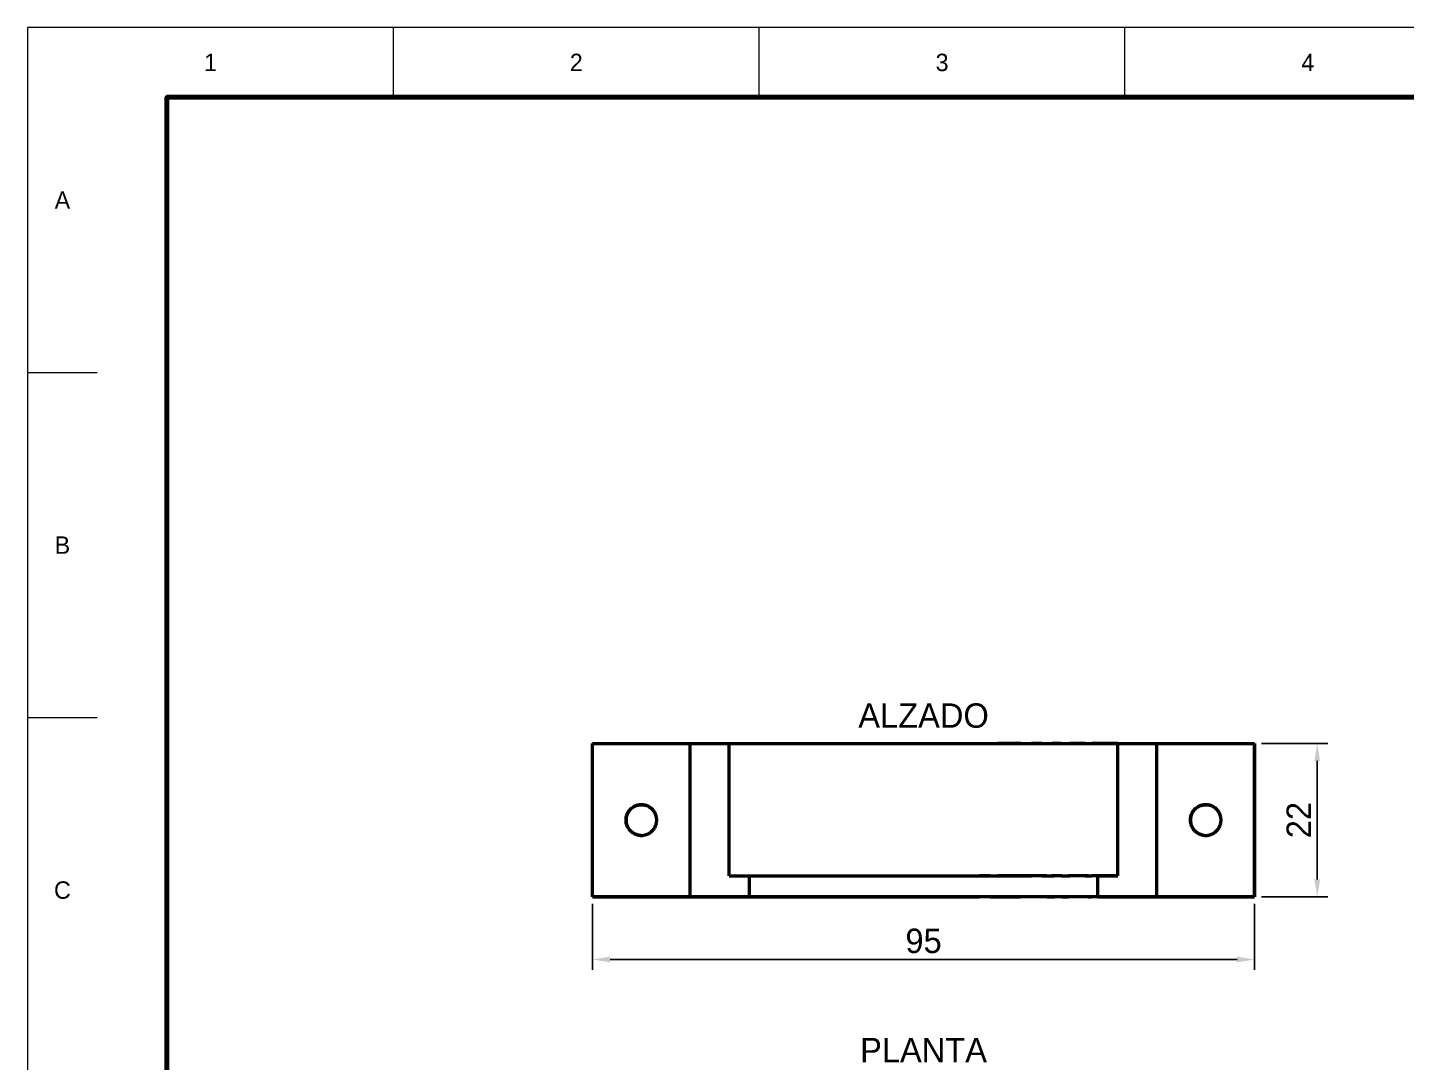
# Model space of a CAD drawing. Header units: millimetres. Extents: x 0 to 420, y 0 to 297.
# Drawn here: x 0 to 197.9, y 148.5 to 297 of the extents above; entities that cross this region are included whole.
import ezdxf
from ezdxf.enums import TextEntityAlignment as Align

# ---------------------------------------------------------------- set-up
doc = ezdxf.new("R2010")
doc.units = ezdxf.units.MM
doc.linetypes.add('DASHED', pattern=[1.524, 1.27, -0.254])
for name, color, linetype, lineweight in [('COTAS', 7, 'CONTINUOUS', 25), ('FINA', 7, 'CONTINUOUS', 18), ('NORMA', 7, 'CONTINUOUS', 70), ('OCULTA', 8, 'DASHED', 25), ('TEXTO', 7, 'CONTINUOUS', 25), ('VISIBLE', 7, 'CONTINUOUS', 50)]:
    doc.layers.add(name, color=color, linetype=linetype, lineweight=lineweight)
doc.dimstyles.new('F3D_1000', dxfattribs={"dimtxt": 3.5, "dimasz": 2.5, "dimexe": 1.5, "dimexo": 1, "dimgap": 0.9, "dimtad": 1, "dimdec": 1, "dimdsep": 46, "dimcen": 2.5, "dimazin": 3, "dimtfac": 1, "dimtmove": 0, "dimatfit": 3})

msp = doc.modelspace()

# ---------------------------------------------------------------- linework, layer by layer
at = {"layer": 'FINA'}
for p, q in [((52.5, 287), (52.5, 297)), ((105, 287), (105, 297)), ((157.5, 287), (157.5, 297)), ((0, 247.5), (10, 247.5)), ((0, 198), (10, 198))]:
    msp.add_line(p, q, dxfattribs=at)
msp.add_lwpolyline([(0, 0), (420, 0), (420, 297), (0, 297)], close=True, dxfattribs=at)
at = {"layer": 'NORMA'}
msp.add_lwpolyline([(20, 10), (410, 10), (410, 287), (20, 287)], close=True, dxfattribs=at)
at = {"layer": 'OCULTA'}
for p, q in [((81.09, 194.29), (81.09, 194.29)), ((81.09, 172.29), (81.09, 194.29)), ((81.09, 194.29), (95.09, 194.29)), ((95.09, 194.29), (95.09, 194.29)), ((95.09, 172.29), (95.09, 194.29)), ((95.09, 194.29), (95.79, 194.29)), ((95.09, 194.29), (95.09, 194.29)), ((95.09, 172.29), (95.09, 194.29)), ((95.79, 194.29), (96.75, 194.29)), ((96.75, 194.29), (97.85, 194.29)), ((97.85, 194.29), (99.07, 194.29)), ((99.07, 194.29), (100.43, 194.29)), ((100.43, 194.29), (101.9, 194.29)), ((101.9, 194.29), (103.49, 194.29)), ((103.49, 194.29), (105.18, 194.29)), ((105.18, 194.29), (106.98, 194.29)), ((106.98, 194.29), (108.87, 194.29)), ((108.87, 194.29), (110.84, 194.29)), ((110.84, 194.29), (112.89, 194.29)), ((112.89, 194.29), (115.01, 194.29)), ((115.01, 194.29), (117.18, 194.29)), ((117.18, 194.29), (119.4, 194.29)), ((119.4, 194.29), (121.67, 194.29)), ((121.67, 194.29), (123.96, 194.29)), ((123.96, 194.29), (126.27, 194.29)), ((126.27, 194.29), (128.59, 194.29)), ((128.59, 194.29), (130.91, 194.29)), ((130.91, 194.29), (133.23, 194.29)), ((133.23, 194.29), (135.52, 194.29)), ((135.52, 194.29), (137.78, 194.29)), ((140, 194.29), (137.78, 194.29)), ((140, 194.29), (142.18, 194.29)), ((142.18, 194.29), (144.29, 194.29)), ((146.34, 194.29), (144.29, 194.29)), ((148.31, 194.29), (146.34, 194.29)), ((148.31, 194.29), (150.2, 194.29)), ((152, 194.29), (150.2, 194.29)), ((152, 194.29), (153.69, 194.29)), ((155.28, 194.29), (153.69, 194.29)), ((156.76, 194.29), (155.28, 194.29)), ((158.11, 194.29), (156.76, 194.29)), ((158.11, 194.29), (159.34, 194.29)), ((160.43, 194.29), (159.34, 194.29)), ((160.43, 194.29), (161.39, 194.29)), ((162.09, 194.29), (161.39, 194.29)), ((162.09, 194.29), (162.09, 194.29)), ((162.09, 172.29), (162.09, 194.29)), ((162.09, 194.29), (162.09, 194.29)), ((162.09, 172.29), (162.09, 194.29)), ((162.09, 194.29), (176.09, 194.29)), ((176.09, 194.29), (176.09, 194.29)), ((176.09, 172.29), (176.09, 194.29)), ((86.01, 184), (86.06, 184.14)), ((86.06, 184.14), (86.12, 184.27)), ((86.12, 184.27), (86.19, 184.39)), ((86.19, 184.39), (86.26, 184.52)), ((86.26, 184.52), (86.35, 184.63)), ((86.35, 184.63), (86.44, 184.74)), ((86.44, 184.74), (86.54, 184.85)), ((86.54, 184.85), (86.64, 184.95)), ((86.64, 184.95), (86.75, 185.04)), ((86.75, 185.04), (86.87, 185.12)), ((86.87, 185.12), (86.99, 185.2)), ((86.99, 185.2), (87.12, 185.27)), ((87.12, 185.27), (87.25, 185.33)), ((87.25, 185.33), (87.38, 185.38)), ((87.38, 185.38), (87.52, 185.42)), ((87.52, 185.42), (87.66, 185.45)), ((87.66, 185.45), (87.8, 185.48)), ((87.8, 185.48), (87.95, 185.49)), ((87.95, 185.49), (88.09, 185.49)), ((88.09, 185.49), (88.24, 185.49)), ((88.24, 185.49), (88.38, 185.48)), ((88.38, 185.48), (88.52, 185.45)), ((88.66, 185.42), (88.52, 185.45)), ((88.66, 185.42), (88.8, 185.38)), ((88.93, 185.33), (88.8, 185.38)), ((89.06, 185.27), (88.93, 185.33)), ((89.06, 185.27), (89.19, 185.2)), ((89.19, 185.2), (89.31, 185.12)), ((89.43, 185.04), (89.31, 185.12)), ((89.54, 184.95), (89.43, 185.04)), ((89.54, 184.95), (89.65, 184.85)), ((89.75, 184.74), (89.65, 184.85)), ((89.84, 184.63), (89.75, 184.74)), ((89.92, 184.52), (89.84, 184.63)), ((90, 184.39), (89.92, 184.52)), ((90, 184.39), (90.06, 184.27)), ((90.12, 184.14), (90.06, 184.27)), ((90.17, 184), (90.12, 184.14)), ((167.01, 184), (167.06, 184.14)), ((167.06, 184.14), (167.12, 184.27)), ((167.12, 184.27), (167.19, 184.39)), ((167.19, 184.39), (167.26, 184.52)), ((167.26, 184.52), (167.35, 184.63)), ((167.35, 184.63), (167.44, 184.74)), ((167.44, 184.74), (167.54, 184.85)), ((167.54, 184.85), (167.64, 184.95)), ((167.64, 184.95), (167.75, 185.04)), ((167.75, 185.04), (167.87, 185.12)), ((167.87, 185.12), (167.99, 185.2)), ((167.99, 185.2), (168.12, 185.27)), ((168.12, 185.27), (168.25, 185.33)), ((168.25, 185.33), (168.38, 185.38)), ((168.38, 185.38), (168.52, 185.42)), ((168.52, 185.42), (168.66, 185.45)), ((168.66, 185.45), (168.8, 185.48)), ((168.8, 185.48), (168.95, 185.49)), ((168.95, 185.49), (169.09, 185.49)), ((169.09, 185.49), (169.24, 185.49)), ((169.38, 185.48), (169.24, 185.49)), ((169.38, 185.48), (169.52, 185.45)), ((169.66, 185.42), (169.52, 185.45)), ((169.66, 185.42), (169.8, 185.38)), ((169.93, 185.33), (169.8, 185.38)), ((170.06, 185.27), (169.93, 185.33)), ((170.06, 185.27), (170.19, 185.2)), ((170.31, 185.12), (170.19, 185.2)), ((170.43, 185.04), (170.31, 185.12)), ((170.54, 184.95), (170.43, 185.04)), ((170.65, 184.85), (170.54, 184.95)), ((170.75, 184.74), (170.65, 184.85)), ((170.84, 184.63), (170.75, 184.74)), ((170.84, 184.63), (170.92, 184.52)), ((171, 184.39), (170.92, 184.52)), ((171.06, 184.27), (171, 184.39)), ((171.12, 184.14), (171.06, 184.27)), ((171.17, 184), (171.12, 184.14)), ((85.89, 183.29), (85.9, 183.44)), ((85.9, 183.15), (85.89, 183.29)), ((85.9, 183.44), (85.91, 183.58)), ((85.91, 183.01), (85.9, 183.15)), ((85.91, 183.58), (85.93, 183.72)), ((85.93, 182.87), (85.91, 183.01)), ((85.93, 183.72), (85.97, 183.86)), ((85.97, 182.72), (85.93, 182.87)), ((85.97, 183.86), (86.01, 184)), ((86.01, 182.59), (85.97, 182.72)), ((86.06, 182.45), (86.01, 182.59)), ((86.12, 182.32), (86.06, 182.45)), ((86.19, 182.19), (86.12, 182.32)), ((86.26, 182.07), (86.19, 182.19)), ((86.26, 182.07), (86.35, 181.95)), ((89.84, 181.95), (89.92, 182.07)), ((89.92, 182.07), (90, 182.19)), ((90, 182.19), (90.06, 182.32)), ((90.06, 182.32), (90.12, 182.45)), ((90.12, 182.45), (90.17, 182.59)), ((90.22, 183.86), (90.17, 184)), ((90.17, 182.59), (90.22, 182.72)), ((90.25, 183.72), (90.22, 183.86)), ((90.22, 182.72), (90.25, 182.87)), ((90.27, 183.58), (90.25, 183.72)), ((90.25, 182.87), (90.27, 183.01)), ((90.29, 183.44), (90.27, 183.58)), ((90.27, 183.01), (90.29, 183.15)), ((90.29, 183.29), (90.29, 183.44)), ((90.29, 183.15), (90.29, 183.29)), ((166.89, 183.29), (166.9, 183.44)), ((166.9, 183.15), (166.89, 183.29)), ((166.9, 183.44), (166.91, 183.58)), ((166.91, 183.01), (166.9, 183.15)), ((166.91, 183.58), (166.93, 183.72)), ((166.93, 182.87), (166.91, 183.01)), ((166.93, 183.72), (166.97, 183.86)), ((166.97, 182.72), (166.93, 182.87)), ((166.97, 183.86), (167.01, 184)), ((167.01, 182.59), (166.97, 182.72)), ((167.06, 182.45), (167.01, 182.59)), ((167.12, 182.32), (167.06, 182.45)), ((167.12, 182.32), (167.19, 182.19)), ((167.26, 182.07), (167.19, 182.19)), ((167.35, 181.95), (167.26, 182.07)), ((170.84, 181.95), (170.92, 182.07)), ((170.92, 182.07), (171, 182.19)), ((171, 182.19), (171.06, 182.32)), ((171.06, 182.32), (171.12, 182.45)), ((171.12, 182.45), (171.17, 182.59)), ((171.22, 183.86), (171.17, 184)), ((171.17, 182.59), (171.22, 182.72)), ((171.25, 183.72), (171.22, 183.86)), ((171.22, 182.72), (171.25, 182.87)), ((171.27, 183.58), (171.25, 183.72)), ((171.25, 182.87), (171.27, 183.01)), ((171.29, 183.44), (171.27, 183.58)), ((171.27, 183.01), (171.29, 183.15)), ((171.29, 183.29), (171.29, 183.44)), ((171.29, 183.15), (171.29, 183.29)), ((86.44, 181.84), (86.35, 181.95)), ((86.54, 181.74), (86.44, 181.84)), ((86.64, 181.64), (86.54, 181.74)), ((86.75, 181.55), (86.64, 181.64)), ((86.87, 181.47), (86.75, 181.55)), ((86.99, 181.39), (86.87, 181.47)), ((86.99, 181.39), (87.12, 181.32)), ((87.25, 181.26), (87.12, 181.32)), ((87.38, 181.21), (87.25, 181.26)), ((87.38, 181.21), (87.52, 181.17)), ((87.66, 181.14), (87.52, 181.17)), ((87.66, 181.14), (87.8, 181.11)), ((87.95, 181.1), (87.8, 181.11)), ((87.95, 181.1), (88.09, 181.09)), ((88.09, 181.09), (88.24, 181.1)), ((88.24, 181.1), (88.38, 181.11)), ((88.38, 181.11), (88.52, 181.14)), ((88.52, 181.14), (88.66, 181.17)), ((88.66, 181.17), (88.8, 181.21)), ((88.8, 181.21), (88.93, 181.26)), ((88.93, 181.26), (89.06, 181.32)), ((89.06, 181.32), (89.19, 181.39)), ((89.19, 181.39), (89.31, 181.47)), ((89.31, 181.47), (89.43, 181.55)), ((89.43, 181.55), (89.54, 181.64)), ((89.54, 181.64), (89.65, 181.74)), ((89.65, 181.74), (89.75, 181.84)), ((89.75, 181.84), (89.84, 181.95)), ((167.44, 181.84), (167.35, 181.95)), ((167.54, 181.74), (167.44, 181.84)), ((167.54, 181.74), (167.64, 181.64)), ((167.75, 181.55), (167.64, 181.64)), ((167.87, 181.47), (167.75, 181.55)), ((167.87, 181.47), (167.99, 181.39)), ((167.99, 181.39), (168.12, 181.32)), ((168.25, 181.26), (168.12, 181.32)), ((168.38, 181.21), (168.25, 181.26)), ((168.38, 181.21), (168.52, 181.17)), ((168.66, 181.14), (168.52, 181.17)), ((168.66, 181.14), (168.8, 181.11)), ((168.8, 181.11), (168.95, 181.1)), ((168.95, 181.1), (169.09, 181.09)), ((169.09, 181.09), (169.24, 181.1)), ((169.24, 181.1), (169.38, 181.11)), ((169.38, 181.11), (169.52, 181.14)), ((169.52, 181.14), (169.66, 181.17)), ((169.66, 181.17), (169.8, 181.21)), ((169.8, 181.21), (169.93, 181.26)), ((169.93, 181.26), (170.06, 181.32)), ((170.06, 181.32), (170.19, 181.39)), ((170.19, 181.39), (170.31, 181.47)), ((170.31, 181.47), (170.43, 181.55)), ((170.43, 181.55), (170.54, 181.64)), ((170.54, 181.64), (170.65, 181.74)), ((170.65, 181.74), (170.75, 181.84)), ((170.75, 181.84), (170.84, 181.95)), ((81.09, 172.29), (81.09, 172.29)), ((81.09, 172.29), (95.09, 172.29)), ((95.09, 172.29), (95.09, 172.29)), ((95.09, 172.29), (95.79, 172.29)), ((95.09, 172.29), (95.09, 172.29)), ((95.79, 172.29), (96.75, 172.29)), ((96.75, 172.29), (97.85, 172.29)), ((97.85, 172.29), (99.07, 172.29)), ((99.07, 172.29), (100.43, 172.29)), ((100.43, 172.29), (101.9, 172.29)), ((101.9, 172.29), (103.49, 172.29)), ((103.49, 172.29), (105.18, 172.29)), ((105.18, 172.29), (106.98, 172.29)), ((106.98, 172.29), (108.87, 172.29)), ((108.87, 172.29), (110.84, 172.29)), ((110.84, 172.29), (112.89, 172.29)), ((112.89, 172.29), (115.01, 172.29)), ((115.01, 172.29), (117.18, 172.29)), ((117.18, 172.29), (119.4, 172.29)), ((119.4, 172.29), (121.67, 172.29)), ((121.67, 172.29), (123.96, 172.29)), ((123.96, 172.29), (126.27, 172.29)), ((126.27, 172.29), (128.59, 172.29)), ((128.59, 172.29), (130.91, 172.29)), ((130.91, 172.29), (133.23, 172.29)), ((133.23, 172.29), (135.52, 172.29)), ((135.52, 172.29), (137.78, 172.29)), ((140, 172.29), (137.78, 172.29)), ((140, 172.29), (142.18, 172.29)), ((142.18, 172.29), (144.29, 172.29)), ((146.34, 172.29), (144.29, 172.29)), ((148.31, 172.29), (146.34, 172.29)), ((148.31, 172.29), (150.2, 172.29)), ((152, 172.29), (150.2, 172.29)), ((152, 172.29), (153.69, 172.29)), ((155.28, 172.29), (153.69, 172.29)), ((156.76, 172.29), (155.28, 172.29)), ((158.11, 172.29), (156.76, 172.29)), ((158.11, 172.29), (159.34, 172.29)), ((160.43, 172.29), (159.34, 172.29)), ((160.43, 172.29), (161.39, 172.29)), ((162.09, 172.29), (161.39, 172.29)), ((162.09, 172.29), (162.09, 172.29)), ((162.09, 172.29), (162.09, 172.29)), ((162.09, 172.29), (176.09, 172.29)), ((176.09, 172.29), (176.09, 172.29))]:
    msp.add_line(p, q, dxfattribs=at)
at = {"layer": 'VISIBLE'}
for p, q in [((81.09, 172.29), (81.09, 194.29)), ((81.09, 194.29), (95.09, 194.29)), ((81.09, 172.29), (81.09, 194.29)), ((81.09, 194.29), (81.09, 194.29)), ((81.09, 194.29), (81.09, 194.29)), ((81.09, 194.29), (176.09, 194.29)), ((95.09, 172.29), (95.09, 194.29)), ((95.09, 172.29), (95.09, 194.29)), ((95.09, 194.29), (100.7, 194.29)), ((100.7, 175.29), (100.7, 194.29)), ((100.7, 194.29), (100.75, 194.29)), ((100.75, 194.29), (100.93, 194.29)), ((100.93, 194.29), (101.23, 194.29)), ((101.23, 194.29), (101.64, 194.29)), ((101.64, 194.29), (102.17, 194.29)), ((102.17, 194.29), (102.82, 194.29)), ((102.82, 194.29), (103.57, 194.29)), ((103.57, 194.29), (104.43, 194.29)), ((104.43, 194.29), (105.39, 194.29)), ((105.39, 194.29), (106.46, 194.29)), ((106.46, 194.29), (107.62, 194.29)), ((107.62, 194.29), (108.86, 194.29)), ((108.86, 194.29), (110.2, 194.29)), ((110.2, 194.29), (111.61, 194.29)), ((111.61, 194.29), (113.09, 194.29)), ((113.09, 194.29), (114.64, 194.29)), ((114.64, 194.29), (116.25, 194.29)), ((116.25, 194.29), (117.91, 194.29)), ((117.91, 194.29), (119.62, 194.29)), ((119.62, 194.29), (121.37, 194.29)), ((121.37, 194.29), (123.15, 194.29)), ((123.15, 194.29), (124.95, 194.29)), ((124.95, 194.29), (126.77, 194.29)), ((126.77, 194.29), (128.59, 194.29)), ((128.59, 194.29), (130.42, 194.29)), ((130.42, 194.29), (132.23, 194.29)), ((132.23, 194.29), (134.03, 194.29)), ((134.03, 194.29), (135.81, 194.29)), ((135.81, 194.29), (137.56, 194.29)), ((137.56, 194.29), (139.27, 194.29)), ((140.93, 194.29), (139.27, 194.29)), ((142.54, 194.29), (140.93, 194.29)), ((142.54, 194.29), (144.09, 194.29)), ((145.58, 194.29), (144.09, 194.29)), ((145.58, 194.29), (146.99, 194.29)), ((148.32, 194.29), (146.99, 194.29)), ((148.32, 194.29), (149.57, 194.29)), ((150.73, 194.29), (149.57, 194.29)), ((151.79, 194.29), (150.73, 194.29)), ((151.79, 194.29), (152.75, 194.29)), ((153.61, 194.29), (152.75, 194.29)), ((154.37, 194.29), (153.61, 194.29)), ((155.01, 194.29), (154.37, 194.29)), ((155.54, 194.29), (155.01, 194.29)), ((155.96, 194.29), (155.54, 194.29)), ((156.25, 194.29), (155.96, 194.29)), ((156.43, 194.29), (156.25, 194.29)), ((156.48, 194.29), (156.43, 194.29)), ((156.48, 175.29), (156.48, 194.29)), ((156.48, 194.29), (162.09, 194.29)), ((162.09, 172.29), (162.09, 194.29)), ((162.09, 172.29), (162.09, 194.29)), ((162.09, 194.29), (176.09, 194.29)), ((176.09, 172.29), (176.09, 194.29)), ((176.09, 194.29), (176.09, 194.29)), ((176.09, 194.29), (176.09, 194.29)), ((176.09, 194.29), (176.09, 172.29)), ((86.01, 184), (86.06, 184.14)), ((86.06, 184.14), (86.01, 184)), ((86.06, 184.14), (86.12, 184.27)), ((86.12, 184.27), (86.06, 184.14)), ((86.06, 184.14), (86.06, 184.14)), ((86.12, 184.27), (86.19, 184.39)), ((86.19, 184.39), (86.12, 184.27)), ((86.12, 184.27), (86.12, 184.27)), ((86.19, 184.39), (86.26, 184.52)), ((86.26, 184.52), (86.19, 184.39)), ((86.19, 184.39), (86.19, 184.39)), ((86.26, 184.52), (86.35, 184.63)), ((86.35, 184.63), (86.26, 184.52)), ((86.26, 184.52), (86.26, 184.52)), ((86.35, 184.63), (86.44, 184.74)), ((86.44, 184.74), (86.35, 184.63)), ((86.35, 184.63), (86.35, 184.63)), ((86.44, 184.74), (86.54, 184.85)), ((86.54, 184.85), (86.44, 184.74)), ((86.44, 184.74), (86.44, 184.74)), ((86.54, 184.85), (86.64, 184.95)), ((86.64, 184.95), (86.54, 184.85)), ((86.54, 184.85), (86.54, 184.85)), ((86.64, 184.95), (86.75, 185.04)), ((86.75, 185.04), (86.64, 184.95)), ((86.64, 184.95), (86.64, 184.95)), ((86.75, 185.04), (86.87, 185.12)), ((86.87, 185.12), (86.75, 185.04)), ((86.75, 185.04), (86.75, 185.04)), ((86.87, 185.12), (86.99, 185.2)), ((86.99, 185.2), (86.87, 185.12)), ((86.87, 185.12), (86.87, 185.12)), ((86.99, 185.2), (87.12, 185.27)), ((87.12, 185.27), (86.99, 185.2)), ((86.99, 185.2), (86.99, 185.2)), ((87.12, 185.27), (87.25, 185.33)), ((87.25, 185.33), (87.12, 185.27)), ((87.12, 185.27), (87.12, 185.27)), ((87.25, 185.33), (87.38, 185.38)), ((87.38, 185.38), (87.25, 185.33)), ((87.25, 185.33), (87.25, 185.33)), ((87.38, 185.38), (87.52, 185.42)), ((87.52, 185.42), (87.38, 185.38)), ((87.38, 185.38), (87.38, 185.38)), ((87.52, 185.42), (87.66, 185.45)), ((87.66, 185.45), (87.52, 185.42)), ((87.52, 185.42), (87.52, 185.42)), ((87.66, 185.45), (87.8, 185.48)), ((87.8, 185.48), (87.66, 185.45)), ((87.66, 185.45), (87.66, 185.45)), ((87.8, 185.48), (87.95, 185.49)), ((87.95, 185.49), (87.8, 185.48)), ((87.8, 185.48), (87.8, 185.48)), ((87.95, 185.49), (88.09, 185.49)), ((88.09, 185.49), (87.95, 185.49)), ((87.95, 185.49), (87.95, 185.49)), ((88.09, 185.49), (88.24, 185.49)), ((88.24, 185.49), (88.09, 185.49)), ((88.09, 185.49), (88.09, 185.49)), ((88.24, 185.49), (88.38, 185.48)), ((88.38, 185.48), (88.24, 185.49)), ((88.24, 185.49), (88.24, 185.49)), ((88.38, 185.48), (88.52, 185.45)), ((88.52, 185.45), (88.38, 185.48)), ((88.38, 185.48), (88.38, 185.48)), ((88.66, 185.42), (88.52, 185.45)), ((88.66, 185.42), (88.52, 185.45)), ((88.52, 185.45), (88.52, 185.45)), ((88.66, 185.42), (88.8, 185.38)), ((88.8, 185.38), (88.66, 185.42)), ((88.66, 185.42), (88.66, 185.42)), ((88.93, 185.33), (88.8, 185.38)), ((88.93, 185.33), (88.8, 185.38)), ((88.8, 185.38), (88.8, 185.38)), ((89.06, 185.27), (88.93, 185.33)), ((89.06, 185.27), (88.93, 185.33)), ((88.93, 185.33), (88.93, 185.33)), ((89.06, 185.27), (89.19, 185.2)), ((89.19, 185.2), (89.06, 185.27)), ((89.06, 185.27), (89.06, 185.27)), ((89.19, 185.2), (89.31, 185.12)), ((89.31, 185.12), (89.19, 185.2)), ((89.19, 185.2), (89.19, 185.2)), ((89.43, 185.04), (89.31, 185.12)), ((89.43, 185.04), (89.31, 185.12)), ((89.31, 185.12), (89.31, 185.12)), ((89.54, 184.95), (89.43, 185.04)), ((89.54, 184.95), (89.43, 185.04)), ((89.43, 185.04), (89.43, 185.04)), ((89.54, 184.95), (89.65, 184.85)), ((89.54, 184.95), (89.54, 184.95)), ((89.65, 184.85), (89.54, 184.95)), ((89.75, 184.74), (89.65, 184.85)), ((89.75, 184.74), (89.65, 184.85)), ((89.65, 184.85), (89.65, 184.85)), ((89.84, 184.63), (89.75, 184.74)), ((89.84, 184.63), (89.75, 184.74)), ((89.75, 184.74), (89.75, 184.74)), ((89.92, 184.52), (89.84, 184.63)), ((89.92, 184.52), (89.84, 184.63)), ((89.84, 184.63), (89.84, 184.63)), ((90, 184.39), (89.92, 184.52)), ((90, 184.39), (89.92, 184.52)), ((89.92, 184.52), (89.92, 184.52)), ((90, 184.39), (90.06, 184.27)), ((90.06, 184.27), (90, 184.39)), ((90, 184.39), (90, 184.39)), ((90.12, 184.14), (90.06, 184.27)), ((90.12, 184.14), (90.06, 184.27)), ((90.06, 184.27), (90.06, 184.27)), ((90.17, 184), (90.12, 184.14)), ((90.17, 184), (90.12, 184.14)), ((90.12, 184.14), (90.12, 184.14)), ((167.01, 184), (167.06, 184.14)), ((167.06, 184.14), (167.01, 184)), ((167.06, 184.14), (167.12, 184.27)), ((167.12, 184.27), (167.06, 184.14)), ((167.06, 184.14), (167.06, 184.14)), ((167.12, 184.27), (167.19, 184.39)), ((167.19, 184.39), (167.12, 184.27)), ((167.12, 184.27), (167.12, 184.27)), ((167.19, 184.39), (167.26, 184.52)), ((167.26, 184.52), (167.19, 184.39)), ((167.19, 184.39), (167.19, 184.39)), ((167.26, 184.52), (167.35, 184.63)), ((167.35, 184.63), (167.26, 184.52)), ((167.26, 184.52), (167.26, 184.52)), ((167.35, 184.63), (167.44, 184.74)), ((167.44, 184.74), (167.35, 184.63)), ((167.35, 184.63), (167.35, 184.63)), ((167.44, 184.74), (167.54, 184.85)), ((167.54, 184.85), (167.44, 184.74)), ((167.44, 184.74), (167.44, 184.74)), ((167.54, 184.85), (167.64, 184.95)), ((167.64, 184.95), (167.54, 184.85)), ((167.54, 184.85), (167.54, 184.85)), ((167.64, 184.95), (167.75, 185.04)), ((167.75, 185.04), (167.64, 184.95)), ((167.64, 184.95), (167.64, 184.95)), ((167.75, 185.04), (167.87, 185.12)), ((167.87, 185.12), (167.75, 185.04)), ((167.75, 185.04), (167.75, 185.04)), ((167.87, 185.12), (167.99, 185.2)), ((167.99, 185.2), (167.87, 185.12)), ((167.87, 185.12), (167.87, 185.12)), ((167.99, 185.2), (168.12, 185.27)), ((168.12, 185.27), (167.99, 185.2)), ((167.99, 185.2), (167.99, 185.2)), ((168.12, 185.27), (168.25, 185.33)), ((168.25, 185.33), (168.12, 185.27)), ((168.12, 185.27), (168.12, 185.27)), ((168.25, 185.33), (168.38, 185.38)), ((168.38, 185.38), (168.25, 185.33)), ((168.25, 185.33), (168.25, 185.33)), ((168.38, 185.38), (168.52, 185.42)), ((168.52, 185.42), (168.38, 185.38)), ((168.38, 185.38), (168.38, 185.38)), ((168.52, 185.42), (168.66, 185.45)), ((168.66, 185.45), (168.52, 185.42)), ((168.52, 185.42), (168.52, 185.42)), ((168.66, 185.45), (168.8, 185.48)), ((168.8, 185.48), (168.66, 185.45)), ((168.66, 185.45), (168.66, 185.45)), ((168.8, 185.48), (168.95, 185.49)), ((168.95, 185.49), (168.8, 185.48)), ((168.8, 185.48), (168.8, 185.48)), ((168.95, 185.49), (169.09, 185.49)), ((169.09, 185.49), (168.95, 185.49)), ((168.95, 185.49), (168.95, 185.49)), ((169.09, 185.49), (169.24, 185.49)), ((169.24, 185.49), (169.09, 185.49)), ((169.09, 185.49), (169.09, 185.49)), ((169.38, 185.48), (169.24, 185.49)), ((169.38, 185.48), (169.24, 185.49)), ((169.24, 185.49), (169.24, 185.49)), ((169.38, 185.48), (169.52, 185.45)), ((169.52, 185.45), (169.38, 185.48)), ((169.38, 185.48), (169.38, 185.48)), ((169.66, 185.42), (169.52, 185.45)), ((169.66, 185.42), (169.52, 185.45)), ((169.52, 185.45), (169.52, 185.45)), ((169.66, 185.42), (169.8, 185.38)), ((169.8, 185.38), (169.66, 185.42)), ((169.66, 185.42), (169.66, 185.42)), ((169.93, 185.33), (169.8, 185.38)), ((169.93, 185.33), (169.8, 185.38)), ((169.8, 185.38), (169.8, 185.38)), ((170.06, 185.27), (169.93, 185.33)), ((170.06, 185.27), (169.93, 185.33)), ((169.93, 185.33), (169.93, 185.33)), ((170.06, 185.27), (170.19, 185.2)), ((170.19, 185.2), (170.06, 185.27)), ((170.06, 185.27), (170.06, 185.27)), ((170.31, 185.12), (170.19, 185.2)), ((170.31, 185.12), (170.19, 185.2)), ((170.19, 185.2), (170.19, 185.2)), ((170.43, 185.04), (170.31, 185.12)), ((170.43, 185.04), (170.31, 185.12)), ((170.31, 185.12), (170.31, 185.12)), ((170.54, 184.95), (170.43, 185.04)), ((170.54, 184.95), (170.43, 185.04)), ((170.43, 185.04), (170.43, 185.04)), ((170.65, 184.85), (170.54, 184.95)), ((170.65, 184.85), (170.54, 184.95)), ((170.54, 184.95), (170.54, 184.95)), ((170.75, 184.74), (170.65, 184.85)), ((170.75, 184.74), (170.65, 184.85)), ((170.65, 184.85), (170.65, 184.85)), ((170.84, 184.63), (170.75, 184.74)), ((170.84, 184.63), (170.75, 184.74)), ((170.75, 184.74), (170.75, 184.74)), ((170.84, 184.63), (170.92, 184.52)), ((170.92, 184.52), (170.84, 184.63)), ((170.84, 184.63), (170.84, 184.63)), ((171, 184.39), (170.92, 184.52)), ((171, 184.39), (170.92, 184.52)), ((170.92, 184.52), (170.92, 184.52)), ((171.06, 184.27), (171, 184.39)), ((171.06, 184.27), (171, 184.39)), ((171, 184.39), (171, 184.39)), ((171.12, 184.14), (171.06, 184.27)), ((171.12, 184.14), (171.06, 184.27)), ((171.06, 184.27), (171.06, 184.27)), ((171.17, 184), (171.12, 184.14)), ((171.17, 184), (171.12, 184.14)), ((171.12, 184.14), (171.12, 184.14)), ((85.89, 183.29), (85.9, 183.44)), ((85.9, 183.44), (85.89, 183.29)), ((85.9, 183.15), (85.89, 183.29)), ((85.89, 183.29), (85.89, 183.29)), ((85.89, 183.29), (85.9, 183.15)), ((85.9, 183.44), (85.91, 183.58)), ((85.91, 183.58), (85.9, 183.44)), ((85.9, 183.44), (85.9, 183.44)), ((85.91, 183.01), (85.9, 183.15)), ((85.9, 183.15), (85.9, 183.15)), ((85.9, 183.15), (85.91, 183.01)), ((85.91, 183.58), (85.93, 183.72)), ((85.93, 183.72), (85.91, 183.58)), ((85.91, 183.58), (85.91, 183.58)), ((85.93, 182.87), (85.91, 183.01)), ((85.91, 183.01), (85.91, 183.01)), ((85.91, 183.01), (85.93, 182.87)), ((85.93, 183.72), (85.97, 183.86)), ((85.97, 183.86), (85.93, 183.72)), ((85.93, 183.72), (85.93, 183.72)), ((85.97, 182.72), (85.93, 182.87)), ((85.93, 182.87), (85.93, 182.87)), ((85.93, 182.87), (85.97, 182.72)), ((85.97, 183.86), (86.01, 184)), ((86.01, 184), (85.97, 183.86)), ((85.97, 183.86), (85.97, 183.86)), ((86.01, 182.59), (85.97, 182.72)), ((85.97, 182.72), (85.97, 182.72)), ((85.97, 182.72), (86.01, 182.59)), ((86.01, 184), (86.01, 184)), ((86.06, 182.45), (86.01, 182.59)), ((86.01, 182.59), (86.01, 182.59)), ((86.01, 182.59), (86.06, 182.45)), ((86.12, 182.32), (86.06, 182.45)), ((86.06, 182.45), (86.06, 182.45)), ((86.06, 182.45), (86.12, 182.32)), ((86.19, 182.19), (86.12, 182.32)), ((86.12, 182.32), (86.12, 182.32)), ((86.12, 182.32), (86.19, 182.19)), ((86.26, 182.07), (86.19, 182.19)), ((86.19, 182.19), (86.19, 182.19)), ((86.19, 182.19), (86.26, 182.07)), ((86.26, 182.07), (86.35, 181.95)), ((86.26, 182.07), (86.26, 182.07)), ((86.26, 182.07), (86.35, 181.95)), ((89.84, 181.95), (89.92, 182.07)), ((89.84, 181.95), (89.92, 182.07)), ((89.92, 182.07), (90, 182.19)), ((89.92, 182.07), (90, 182.19)), ((89.92, 182.07), (89.92, 182.07)), ((90, 182.19), (90.06, 182.32)), ((90, 182.19), (90.06, 182.32)), ((90, 182.19), (90, 182.19)), ((90.06, 182.32), (90.12, 182.45)), ((90.06, 182.32), (90.12, 182.45)), ((90.06, 182.32), (90.06, 182.32)), ((90.12, 182.45), (90.17, 182.59)), ((90.12, 182.45), (90.17, 182.59)), ((90.12, 182.45), (90.12, 182.45)), ((90.22, 183.86), (90.17, 184)), ((90.22, 183.86), (90.17, 184)), ((90.17, 184), (90.17, 184)), ((90.17, 182.59), (90.22, 182.72)), ((90.17, 182.59), (90.22, 182.72)), ((90.17, 182.59), (90.17, 182.59)), ((90.25, 183.72), (90.22, 183.86)), ((90.25, 183.72), (90.22, 183.86)), ((90.22, 183.86), (90.22, 183.86)), ((90.22, 182.72), (90.25, 182.87)), ((90.22, 182.72), (90.25, 182.87)), ((90.22, 182.72), (90.22, 182.72)), ((90.27, 183.58), (90.25, 183.72)), ((90.27, 183.58), (90.25, 183.72)), ((90.25, 183.72), (90.25, 183.72)), ((90.25, 182.87), (90.27, 183.01)), ((90.25, 182.87), (90.27, 183.01)), ((90.25, 182.87), (90.25, 182.87)), ((90.29, 183.44), (90.27, 183.58)), ((90.29, 183.44), (90.27, 183.58)), ((90.27, 183.58), (90.27, 183.58)), ((90.27, 183.01), (90.29, 183.15)), ((90.27, 183.01), (90.29, 183.15)), ((90.27, 183.01), (90.27, 183.01)), ((90.29, 183.29), (90.29, 183.44)), ((90.29, 183.29), (90.29, 183.44)), ((90.29, 183.44), (90.29, 183.44)), ((90.29, 183.15), (90.29, 183.29)), ((90.29, 183.15), (90.29, 183.29)), ((90.29, 183.29), (90.29, 183.29)), ((90.29, 183.15), (90.29, 183.15)), ((166.89, 183.29), (166.9, 183.44)), ((166.9, 183.44), (166.89, 183.29)), ((166.9, 183.15), (166.89, 183.29)), ((166.89, 183.29), (166.89, 183.29)), ((166.89, 183.29), (166.9, 183.15)), ((166.9, 183.44), (166.91, 183.58)), ((166.91, 183.58), (166.9, 183.44)), ((166.9, 183.44), (166.9, 183.44)), ((166.91, 183.01), (166.9, 183.15)), ((166.9, 183.15), (166.9, 183.15)), ((166.9, 183.15), (166.91, 183.01)), ((166.91, 183.58), (166.93, 183.72)), ((166.93, 183.72), (166.91, 183.58)), ((166.91, 183.58), (166.91, 183.58)), ((166.93, 182.87), (166.91, 183.01)), ((166.91, 183.01), (166.91, 183.01)), ((166.91, 183.01), (166.93, 182.87)), ((166.93, 183.72), (166.97, 183.86)), ((166.97, 183.86), (166.93, 183.72)), ((166.93, 183.72), (166.93, 183.72)), ((166.97, 182.72), (166.93, 182.87)), ((166.93, 182.87), (166.93, 182.87)), ((166.93, 182.87), (166.97, 182.72)), ((166.97, 183.86), (167.01, 184)), ((167.01, 184), (166.97, 183.86)), ((166.97, 183.86), (166.97, 183.86)), ((167.01, 182.59), (166.97, 182.72)), ((166.97, 182.72), (166.97, 182.72)), ((166.97, 182.72), (167.01, 182.59)), ((167.01, 184), (167.01, 184)), ((167.06, 182.45), (167.01, 182.59)), ((167.01, 182.59), (167.01, 182.59)), ((167.01, 182.59), (167.06, 182.45)), ((167.12, 182.32), (167.06, 182.45)), ((167.06, 182.45), (167.06, 182.45)), ((167.06, 182.45), (167.12, 182.32)), ((167.12, 182.32), (167.19, 182.19)), ((167.12, 182.32), (167.12, 182.32)), ((167.12, 182.32), (167.19, 182.19)), ((167.26, 182.07), (167.19, 182.19)), ((167.19, 182.19), (167.19, 182.19)), ((167.19, 182.19), (167.26, 182.07)), ((167.35, 181.95), (167.26, 182.07)), ((167.26, 182.07), (167.26, 182.07)), ((167.26, 182.07), (167.35, 181.95)), ((170.84, 181.95), (170.92, 182.07)), ((170.84, 181.95), (170.92, 182.07)), ((170.92, 182.07), (171, 182.19)), ((170.92, 182.07), (171, 182.19)), ((170.92, 182.07), (170.92, 182.07)), ((171, 182.19), (171.06, 182.32)), ((171, 182.19), (171.06, 182.32)), ((171, 182.19), (171, 182.19)), ((171.06, 182.32), (171.12, 182.45)), ((171.06, 182.32), (171.12, 182.45)), ((171.06, 182.32), (171.06, 182.32)), ((171.12, 182.45), (171.17, 182.59)), ((171.12, 182.45), (171.17, 182.59)), ((171.12, 182.45), (171.12, 182.45)), ((171.22, 183.86), (171.17, 184)), ((171.22, 183.86), (171.17, 184)), ((171.17, 184), (171.17, 184)), ((171.17, 182.59), (171.22, 182.72)), ((171.17, 182.59), (171.22, 182.72)), ((171.17, 182.59), (171.17, 182.59)), ((171.25, 183.72), (171.22, 183.86)), ((171.25, 183.72), (171.22, 183.86)), ((171.22, 183.86), (171.22, 183.86)), ((171.22, 182.72), (171.25, 182.87)), ((171.22, 182.72), (171.25, 182.87)), ((171.22, 182.72), (171.22, 182.72)), ((171.27, 183.58), (171.25, 183.72)), ((171.27, 183.58), (171.25, 183.72)), ((171.25, 183.72), (171.25, 183.72)), ((171.25, 182.87), (171.27, 183.01)), ((171.25, 182.87), (171.27, 183.01)), ((171.25, 182.87), (171.25, 182.87)), ((171.29, 183.44), (171.27, 183.58)), ((171.29, 183.44), (171.27, 183.58)), ((171.27, 183.58), (171.27, 183.58)), ((171.27, 183.01), (171.29, 183.15)), ((171.27, 183.01), (171.29, 183.15)), ((171.27, 183.01), (171.27, 183.01)), ((171.29, 183.29), (171.29, 183.44)), ((171.29, 183.29), (171.29, 183.44)), ((171.29, 183.44), (171.29, 183.44)), ((171.29, 183.15), (171.29, 183.29)), ((171.29, 183.15), (171.29, 183.29)), ((171.29, 183.29), (171.29, 183.29)), ((171.29, 183.15), (171.29, 183.15)), ((86.44, 181.84), (86.35, 181.95)), ((86.35, 181.95), (86.35, 181.95)), ((86.35, 181.95), (86.44, 181.84)), ((86.54, 181.74), (86.44, 181.84)), ((86.44, 181.84), (86.44, 181.84)), ((86.44, 181.84), (86.54, 181.74)), ((86.64, 181.64), (86.54, 181.74)), ((86.54, 181.74), (86.54, 181.74)), ((86.54, 181.74), (86.64, 181.64)), ((86.75, 181.55), (86.64, 181.64)), ((86.64, 181.64), (86.64, 181.64)), ((86.64, 181.64), (86.75, 181.55)), ((86.87, 181.47), (86.75, 181.55)), ((86.75, 181.55), (86.75, 181.55)), ((86.75, 181.55), (86.87, 181.47)), ((86.99, 181.39), (86.87, 181.47)), ((86.87, 181.47), (86.87, 181.47)), ((86.87, 181.47), (86.99, 181.39)), ((86.99, 181.39), (87.12, 181.32)), ((86.99, 181.39), (86.99, 181.39)), ((86.99, 181.39), (87.12, 181.32)), ((87.25, 181.26), (87.12, 181.32)), ((87.12, 181.32), (87.12, 181.32)), ((87.12, 181.32), (87.25, 181.26)), ((87.38, 181.21), (87.25, 181.26)), ((87.25, 181.26), (87.25, 181.26)), ((87.25, 181.26), (87.38, 181.21)), ((87.38, 181.21), (87.52, 181.17)), ((87.38, 181.21), (87.38, 181.21)), ((87.38, 181.21), (87.52, 181.17)), ((87.66, 181.14), (87.52, 181.17)), ((87.52, 181.17), (87.52, 181.17)), ((87.52, 181.17), (87.66, 181.14)), ((87.66, 181.14), (87.8, 181.11)), ((87.66, 181.14), (87.66, 181.14)), ((87.66, 181.14), (87.8, 181.11)), ((87.95, 181.1), (87.8, 181.11)), ((87.8, 181.11), (87.8, 181.11)), ((87.8, 181.11), (87.95, 181.1)), ((87.95, 181.1), (88.09, 181.09)), ((87.95, 181.1), (87.95, 181.1)), ((87.95, 181.1), (88.09, 181.09)), ((88.09, 181.09), (88.24, 181.1)), ((88.09, 181.09), (88.24, 181.1)), ((88.09, 181.09), (88.09, 181.09)), ((88.24, 181.1), (88.38, 181.11)), ((88.24, 181.1), (88.38, 181.11)), ((88.24, 181.1), (88.24, 181.1)), ((88.38, 181.11), (88.52, 181.14)), ((88.38, 181.11), (88.52, 181.14)), ((88.38, 181.11), (88.38, 181.11)), ((88.52, 181.14), (88.66, 181.17)), ((88.52, 181.14), (88.66, 181.17)), ((88.52, 181.14), (88.52, 181.14)), ((88.66, 181.17), (88.8, 181.21)), ((88.66, 181.17), (88.8, 181.21)), ((88.66, 181.17), (88.66, 181.17)), ((88.8, 181.21), (88.93, 181.26)), ((88.8, 181.21), (88.93, 181.26)), ((88.8, 181.21), (88.8, 181.21)), ((88.93, 181.26), (89.06, 181.32)), ((88.93, 181.26), (89.06, 181.32)), ((88.93, 181.26), (88.93, 181.26)), ((89.06, 181.32), (89.19, 181.39)), ((89.06, 181.32), (89.19, 181.39)), ((89.06, 181.32), (89.06, 181.32)), ((89.19, 181.39), (89.31, 181.47)), ((89.19, 181.39), (89.31, 181.47)), ((89.19, 181.39), (89.19, 181.39)), ((89.31, 181.47), (89.43, 181.55)), ((89.31, 181.47), (89.43, 181.55)), ((89.31, 181.47), (89.31, 181.47)), ((89.43, 181.55), (89.54, 181.64)), ((89.43, 181.55), (89.54, 181.64)), ((89.43, 181.55), (89.43, 181.55)), ((89.54, 181.64), (89.65, 181.74)), ((89.54, 181.64), (89.65, 181.74)), ((89.54, 181.64), (89.54, 181.64)), ((89.65, 181.74), (89.75, 181.84)), ((89.65, 181.74), (89.75, 181.84)), ((89.65, 181.74), (89.65, 181.74)), ((89.75, 181.84), (89.84, 181.95)), ((89.75, 181.84), (89.84, 181.95)), ((89.75, 181.84), (89.75, 181.84)), ((89.84, 181.95), (89.84, 181.95)), ((167.44, 181.84), (167.35, 181.95)), ((167.35, 181.95), (167.35, 181.95)), ((167.35, 181.95), (167.44, 181.84)), ((167.54, 181.74), (167.44, 181.84)), ((167.44, 181.84), (167.44, 181.84)), ((167.44, 181.84), (167.54, 181.74)), ((167.54, 181.74), (167.64, 181.64)), ((167.54, 181.74), (167.54, 181.74)), ((167.54, 181.74), (167.64, 181.64)), ((167.75, 181.55), (167.64, 181.64)), ((167.64, 181.64), (167.64, 181.64)), ((167.64, 181.64), (167.75, 181.55)), ((167.87, 181.47), (167.75, 181.55)), ((167.75, 181.55), (167.75, 181.55)), ((167.75, 181.55), (167.87, 181.47)), ((167.87, 181.47), (167.99, 181.39)), ((167.87, 181.47), (167.87, 181.47)), ((167.87, 181.47), (167.99, 181.39)), ((167.99, 181.39), (168.12, 181.32)), ((167.99, 181.39), (167.99, 181.39)), ((167.99, 181.39), (168.12, 181.32)), ((168.25, 181.26), (168.12, 181.32)), ((168.12, 181.32), (168.12, 181.32)), ((168.12, 181.32), (168.25, 181.26)), ((168.38, 181.21), (168.25, 181.26)), ((168.25, 181.26), (168.25, 181.26)), ((168.25, 181.26), (168.38, 181.21)), ((168.38, 181.21), (168.52, 181.17)), ((168.38, 181.21), (168.38, 181.21)), ((168.38, 181.21), (168.52, 181.17)), ((168.66, 181.14), (168.52, 181.17)), ((168.52, 181.17), (168.52, 181.17)), ((168.52, 181.17), (168.66, 181.14)), ((168.66, 181.14), (168.8, 181.11)), ((168.66, 181.14), (168.66, 181.14)), ((168.66, 181.14), (168.8, 181.11)), ((168.8, 181.11), (168.95, 181.1)), ((168.8, 181.11), (168.8, 181.11)), ((168.8, 181.11), (168.95, 181.1)), ((168.95, 181.1), (169.09, 181.09)), ((168.95, 181.1), (168.95, 181.1)), ((168.95, 181.1), (169.09, 181.09)), ((169.09, 181.09), (169.24, 181.1)), ((169.09, 181.09), (169.24, 181.1)), ((169.09, 181.09), (169.09, 181.09)), ((169.24, 181.1), (169.38, 181.11)), ((169.24, 181.1), (169.38, 181.11)), ((169.24, 181.1), (169.24, 181.1)), ((169.38, 181.11), (169.52, 181.14)), ((169.38, 181.11), (169.52, 181.14)), ((169.38, 181.11), (169.38, 181.11)), ((169.52, 181.14), (169.66, 181.17)), ((169.52, 181.14), (169.66, 181.17)), ((169.52, 181.14), (169.52, 181.14)), ((169.66, 181.17), (169.8, 181.21)), ((169.66, 181.17), (169.8, 181.21)), ((169.66, 181.17), (169.66, 181.17)), ((169.8, 181.21), (169.93, 181.26)), ((169.8, 181.21), (169.93, 181.26)), ((169.8, 181.21), (169.8, 181.21)), ((169.93, 181.26), (170.06, 181.32)), ((169.93, 181.26), (170.06, 181.32)), ((169.93, 181.26), (169.93, 181.26)), ((170.06, 181.32), (170.19, 181.39)), ((170.06, 181.32), (170.19, 181.39)), ((170.06, 181.32), (170.06, 181.32)), ((170.19, 181.39), (170.31, 181.47)), ((170.19, 181.39), (170.31, 181.47)), ((170.19, 181.39), (170.19, 181.39)), ((170.31, 181.47), (170.43, 181.55)), ((170.31, 181.47), (170.43, 181.55)), ((170.31, 181.47), (170.31, 181.47)), ((170.43, 181.55), (170.54, 181.64)), ((170.43, 181.55), (170.54, 181.64)), ((170.43, 181.55), (170.43, 181.55)), ((170.54, 181.64), (170.65, 181.74)), ((170.54, 181.64), (170.65, 181.74)), ((170.54, 181.64), (170.54, 181.64)), ((170.65, 181.74), (170.75, 181.84)), ((170.65, 181.74), (170.75, 181.84)), ((170.65, 181.74), (170.65, 181.74)), ((170.75, 181.84), (170.84, 181.95)), ((170.75, 181.84), (170.84, 181.95)), ((170.75, 181.84), (170.75, 181.84)), ((170.84, 181.95), (170.84, 181.95)), ((100.7, 175.29), (103.6, 175.29)), ((100.7, 175.29), (100.75, 175.29)), ((100.75, 175.29), (100.93, 175.29)), ((100.93, 175.29), (101.23, 175.29)), ((101.23, 175.29), (101.64, 175.29)), ((101.64, 175.29), (102.17, 175.29)), ((102.17, 175.29), (102.82, 175.29)), ((102.82, 175.29), (103.57, 175.29)), ((103.57, 175.29), (104.43, 175.29)), ((103.6, 172.29), (103.6, 175.29)), ((103.6, 175.29), (103.64, 175.29)), ((103.64, 175.29), (103.81, 175.29)), ((103.81, 175.29), (104.07, 175.29)), ((104.07, 175.29), (104.44, 175.29)), ((104.43, 175.29), (105.39, 175.29)), ((104.44, 175.29), (104.92, 175.29)), ((104.92, 175.29), (105.49, 175.29)), ((105.39, 175.29), (106.46, 175.29)), ((105.49, 175.29), (106.17, 175.29)), ((106.17, 175.29), (106.94, 175.29)), ((106.46, 175.29), (107.62, 175.29)), ((106.94, 175.29), (107.8, 175.29)), ((107.62, 175.29), (108.86, 175.29)), ((107.8, 175.29), (108.76, 175.29)), ((108.76, 175.29), (109.8, 175.29)), ((108.86, 175.29), (110.2, 175.29)), ((109.8, 175.29), (110.91, 175.29)), ((110.2, 175.29), (111.61, 175.29)), ((110.91, 175.29), (112.11, 175.29)), ((111.61, 175.29), (113.09, 175.29)), ((112.11, 175.29), (113.37, 175.29)), ((113.09, 175.29), (114.64, 175.29)), ((113.37, 175.29), (114.7, 175.29)), ((114.64, 175.29), (116.25, 175.29)), ((114.7, 175.29), (116.09, 175.29)), ((116.09, 175.29), (117.53, 175.29)), ((116.25, 175.29), (117.91, 175.29)), ((117.53, 175.29), (119.02, 175.29)), ((117.91, 175.29), (119.62, 175.29)), ((119.02, 175.29), (120.56, 175.29)), ((119.62, 175.29), (121.37, 175.29)), ((120.56, 175.29), (122.12, 175.29)), ((121.37, 175.29), (123.15, 175.29)), ((122.12, 175.29), (123.71, 175.29)), ((123.15, 175.29), (124.95, 175.29)), ((123.71, 175.29), (125.33, 175.29)), ((124.95, 175.29), (126.77, 175.29)), ((125.33, 175.29), (126.96, 175.29)), ((126.77, 175.29), (128.59, 175.29)), ((126.96, 175.29), (128.59, 175.29)), ((128.59, 175.29), (130.23, 175.29)), ((128.59, 175.29), (130.42, 175.29)), ((130.23, 175.29), (131.85, 175.29)), ((130.42, 175.29), (132.23, 175.29)), ((131.85, 175.29), (133.47, 175.29)), ((132.23, 175.29), (134.03, 175.29)), ((133.47, 175.29), (135.06, 175.29)), ((134.03, 175.29), (135.81, 175.29)), ((135.06, 175.29), (136.63, 175.29)), ((135.81, 175.29), (137.56, 175.29)), ((138.16, 175.29), (136.63, 175.29)), ((137.56, 175.29), (139.27, 175.29)), ((138.16, 175.29), (139.65, 175.29)), ((140.93, 175.29), (139.27, 175.29)), ((139.65, 175.29), (141.09, 175.29)), ((142.54, 175.29), (140.93, 175.29)), ((141.09, 175.29), (142.48, 175.29)), ((143.81, 175.29), (142.48, 175.29)), ((142.54, 175.29), (144.09, 175.29)), ((145.08, 175.29), (143.81, 175.29)), ((145.58, 175.29), (144.09, 175.29)), ((146.27, 175.29), (145.08, 175.29)), ((145.58, 175.29), (146.99, 175.29)), ((146.27, 175.29), (147.39, 175.29)), ((148.32, 175.29), (146.99, 175.29)), ((148.43, 175.29), (147.39, 175.29)), ((148.32, 175.29), (149.57, 175.29)), ((148.43, 175.29), (149.38, 175.29)), ((150.24, 175.29), (149.38, 175.29)), ((150.73, 175.29), (149.57, 175.29)), ((151.01, 175.29), (150.24, 175.29)), ((151.79, 175.29), (150.73, 175.29)), ((151.69, 175.29), (151.01, 175.29)), ((152.26, 175.29), (151.69, 175.29)), ((151.79, 175.29), (152.75, 175.29)), ((152.26, 175.29), (152.74, 175.29)), ((153.11, 175.29), (152.74, 175.29)), ((153.61, 175.29), (152.75, 175.29)), ((153.38, 175.29), (153.11, 175.29)), ((153.54, 175.29), (153.38, 175.29)), ((153.58, 175.29), (153.54, 175.29)), ((153.58, 172.29), (153.58, 175.29)), ((153.58, 175.29), (156.48, 175.29)), ((154.37, 175.29), (153.61, 175.29)), ((155.01, 175.29), (154.37, 175.29)), ((155.54, 175.29), (155.01, 175.29)), ((155.96, 175.29), (155.54, 175.29)), ((156.25, 175.29), (155.96, 175.29)), ((156.43, 175.29), (156.25, 175.29)), ((156.48, 175.29), (156.43, 175.29)), ((81.09, 172.29), (95.09, 172.29)), ((81.09, 172.29), (81.09, 172.29)), ((176.09, 172.29), (81.09, 172.29)), ((81.09, 172.29), (81.09, 172.29)), ((95.09, 172.29), (100.7, 172.29)), ((100.7, 172.29), (103.6, 172.29)), ((103.6, 172.29), (103.64, 172.29)), ((103.64, 172.29), (103.81, 172.29)), ((103.81, 172.29), (104.07, 172.29)), ((104.07, 172.29), (104.44, 172.29)), ((104.44, 172.29), (104.92, 172.29)), ((104.92, 172.29), (105.49, 172.29)), ((105.49, 172.29), (106.17, 172.29)), ((106.17, 172.29), (106.94, 172.29)), ((106.94, 172.29), (107.8, 172.29)), ((107.8, 172.29), (108.76, 172.29)), ((108.76, 172.29), (109.8, 172.29)), ((109.8, 172.29), (110.91, 172.29)), ((110.91, 172.29), (112.11, 172.29)), ((112.11, 172.29), (113.37, 172.29)), ((113.37, 172.29), (114.7, 172.29)), ((114.7, 172.29), (116.09, 172.29)), ((116.09, 172.29), (117.53, 172.29)), ((117.53, 172.29), (119.02, 172.29)), ((119.02, 172.29), (120.56, 172.29)), ((120.56, 172.29), (122.12, 172.29)), ((122.12, 172.29), (123.71, 172.29)), ((123.71, 172.29), (125.33, 172.29)), ((125.33, 172.29), (126.96, 172.29)), ((126.96, 172.29), (128.59, 172.29)), ((128.59, 172.29), (130.23, 172.29)), ((130.23, 172.29), (131.85, 172.29)), ((131.85, 172.29), (133.47, 172.29)), ((133.47, 172.29), (135.06, 172.29)), ((135.06, 172.29), (136.63, 172.29)), ((138.16, 172.29), (136.63, 172.29)), ((138.16, 172.29), (139.65, 172.29)), ((139.65, 172.29), (141.09, 172.29)), ((141.09, 172.29), (142.48, 172.29)), ((143.81, 172.29), (142.48, 172.29)), ((145.08, 172.29), (143.81, 172.29)), ((146.27, 172.29), (145.08, 172.29)), ((146.27, 172.29), (147.39, 172.29)), ((148.43, 172.29), (147.39, 172.29)), ((148.43, 172.29), (149.38, 172.29)), ((150.24, 172.29), (149.38, 172.29)), ((151.01, 172.29), (150.24, 172.29)), ((151.69, 172.29), (151.01, 172.29)), ((152.26, 172.29), (151.69, 172.29)), ((152.26, 172.29), (152.74, 172.29)), ((153.11, 172.29), (152.74, 172.29)), ((153.38, 172.29), (153.11, 172.29)), ((153.54, 172.29), (153.38, 172.29)), ((153.58, 172.29), (153.54, 172.29)), ((153.58, 172.29), (156.48, 172.29)), ((156.48, 172.29), (162.09, 172.29)), ((162.09, 172.29), (176.09, 172.29)), ((176.09, 172.29), (176.09, 172.29)), ((176.09, 172.29), (176.09, 172.29))]:
    msp.add_line(p, q, dxfattribs=at)

# ---------------------------------------------------------------- texts
at = {"layer": 'TEXTO'}
for s, height, p in [('1', 2.5, (26.25, 292)), ('2', 2.5, (78.75, 292)), ('3', 2.5, (131.25, 292)), ('4', 2.5, (183.75, 292)), ('A', 2.5, (5, 272.25)), ('B', 2.5, (5, 222.75)), ('ALZADO', 3.5, (128.59, 198.29)), ('C', 2.5, (5, 173.25)), ('PLANTA', 3.5, (128.59, 150.29))]:
    msp.add_text(s, height=height, dxfattribs=at).set_placement(p, align=Align.MIDDLE_CENTER)

# ---------------------------------------------------------------- dimensions: what is measured, and where the dimension line sits
at = {"layer": 'COTAS'}
msp.add_linear_dim(base=(185.09, 172.29), p1=(176.09, 172.29), p2=(176.09, 194.29), angle=90, dimstyle='F3D_1000', dxfattribs=at).render()
msp.add_linear_dim(base=(81.09, 163.29), p1=(81.09, 172.29), p2=(176.09, 172.29), dimstyle='F3D_1000', dxfattribs=at).render()

doc.saveas('drawing.dxf')
